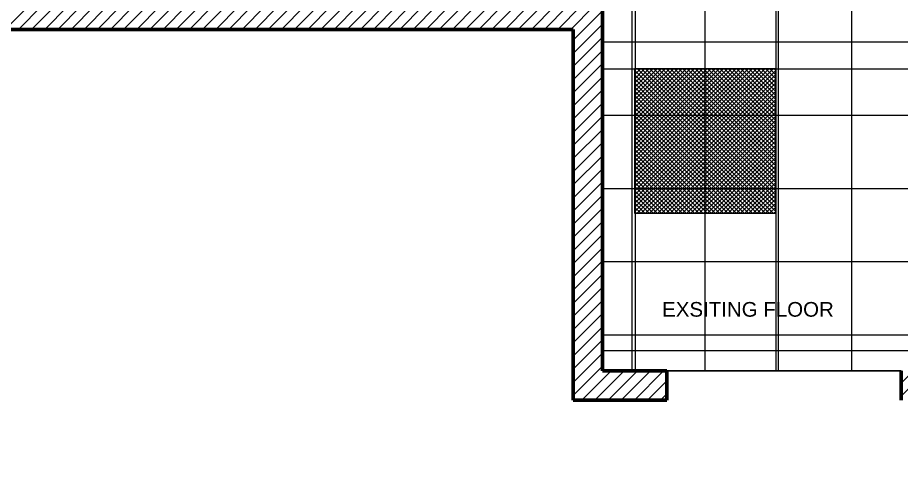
# Model space of a CAD drawing. Extents: x -566 to 72611, y -487 to 32334.
# Drawn here: x 600.7 to 751.5, y 92.5 to 171.8 of the extents above; entities that cross this region are included whole.
import ezdxf

# ---------------------------------------------------------------- set-up
doc = ezdxf.new("R2010")
doc.units = 0
doc.header["$LTSCALE"] = 0.5
doc.header["$MEASUREMENT"] = 0
for name, color, linetype, lineweight in [('Annotations', 40, 'CONTINUOUS', 5), ('ceilling', 141, 'CONTINUOUS', 18), ('hatch', 253, 'CONTINUOUS', 5), ('light', 141, 'CONTINUOUS', 20), ('walls', 191, 'CONTINUOUS', 60)]:
    doc.layers.add(name, color=color, linetype=linetype, lineweight=lineweight)
doc.layers.add('floor', color=7, linetype='CONTINUOUS', lineweight=5, true_color=0xcfcfcf)
doc.styles.get("Standard").update_dxf_attribs({"font": 'arial.ttf'})
pattern_1 = [(45, (0, 0), (-1.122532, 1.122532), [])]

msp = doc.modelspace()

# ---------------------------------------------------------------- hatches: boundary and pattern name
at = {"layer": 'floor'}
h = msp.add_hatch(dxfattribs=at)
h.set_pattern_fill('ANSI37', color=256, scale=100, angle=45)
h.set_pattern_definition([(90, (243.028, 267.632), (-12.5, 9e-16), []), (180, (243.028, 267.632), (-9e-16, -12.5), [])])
h.paths.add_polyline_path([(639.08557, 204.0839), (663.08557, 204.0839), (663.08557, 176.0839), (639.08557, 176.0839)], flags=16)
h.paths.add_polyline_path([(646.91847, 186.86207), (657.44814, 186.86207), (657.44814, 189.95314), (646.91847, 189.95314)], flags=0)
h.paths.add_polyline_path([(638.95995, 176.08492), (646.90709, 176.08492), (646.90709, 179.17598), (638.95995, 179.17598)], flags=16)
h.paths.add_polyline_path([(762.5, 250.5), (687.5, 250.5), (672.1294, 264.5811), (598.45098, 264.5), (538.5, 264.5), (538.5, 204.75), (638.5, 204.75), (638.5, 173.75), (700.5, 173.75), (700.5, 111.5), (762.5, 111.5)])
at = {"layer": 'hatch'}
h = msp.add_hatch(dxfattribs=at)
h.set_pattern_fill('ANSI31', color=256, scale=0.5, style=0)
h.set_pattern_definition(pattern_1)
h.paths.add_polyline_path([(695.5, 106.5), (711.5, 106.5), (711.5, 111.5), (700.5, 111.5), (700.5, 173.75), (538.5, 173.75), (538.5, 209.75), (533.5, 209.75), (533.5, 173.75), (510, 173.75), (510, 169.75), (575.25, 169.75), (575.25, 97.5), (405.75, 97.5), (405.75, 92.5), (580.25, 92.5), (580.25, 169.75), (695.5, 169.75)])
h = msp.add_hatch(dxfattribs=at)
h.set_pattern_fill('ANSI31', color=256, scale=0.5, style=0)
h.set_pattern_definition(pattern_1)
h.paths.add_polyline_path([(767.5, 106.5), (767.5, 158.5), (762.5, 158.5), (762.5, 111.5), (751.5, 111.5), (751.5, 106.5)])
at = {"layer": 'light', "true_color": 0xc9c9c9}
h = msp.add_hatch(dxfattribs=at)
h.set_pattern_fill('ANSI37', color=9, scale=4)
h.set_pattern_definition([(45, (-9.5898, -11.21094), (-0.3535534, 0.3535534), []), (135, (-9.5898, -11.21094), (-0.3535534, -0.3535534), [])])
h.paths.add_polyline_path([(705.95628, 138.37984), (730.06343, 138.37984), (730.06343, 163), (705.95628, 163)])

# ---------------------------------------------------------------- linework, layer by layer
at = {"layer": 'ceilling'}
for p, q in [((706.06343, 250.5), (706.06343, 111.5)), ((730.06343, 250.5), (730.06343, 111.5)), ((700.5, 163), (762.5, 163)), ((700.5, 115), (762.5, 115)), ((700.5, 115), (762.5, 115)), ((751.5, 111.5), (711.5, 111.5))]:
    msp.add_line(p, q, dxfattribs=at)
at = {"layer": 'floor'}
msp.add_line((711.5, 111.5), (751.5, 111.5), dxfattribs=at)
at = {"layer": 'light', "color": 9, "true_color": 0xc9c9c9}
msp.add_lwpolyline([(705.95628, 138.37984), (730.06343, 138.37984), (730.06343, 163), (705.95628, 163)], close=True, dxfattribs=at)
at = {"layer": 'walls'}
for p, q in [((700.5, 111.5), (700.5, 173.75)), ((580.25, 169.75), (695.5, 169.75)), ((695.5, 106.5), (695.5, 169.75)), ((711.5, 111.5), (700.5, 111.5)), ((711.5, 106.5), (711.5, 111.5)), ((751.5, 106.5), (751.5, 111.5)), ((711.5, 106.5), (695.5, 106.5))]:
    msp.add_line(p, q, dxfattribs=at)

# ---------------------------------------------------------------- texts
at = {"layer": 'Annotations', "insert": (710.67397, 123.25173), "char_height": 2.5, "attachment_point": 1}
msp.add_mtext_dynamic_manual_height_columns('EXSITING FLOOR', width=43.9043512, gutter_width=12.5, heights=[0], dxfattribs=at)

doc.saveas('drawing.dxf')
